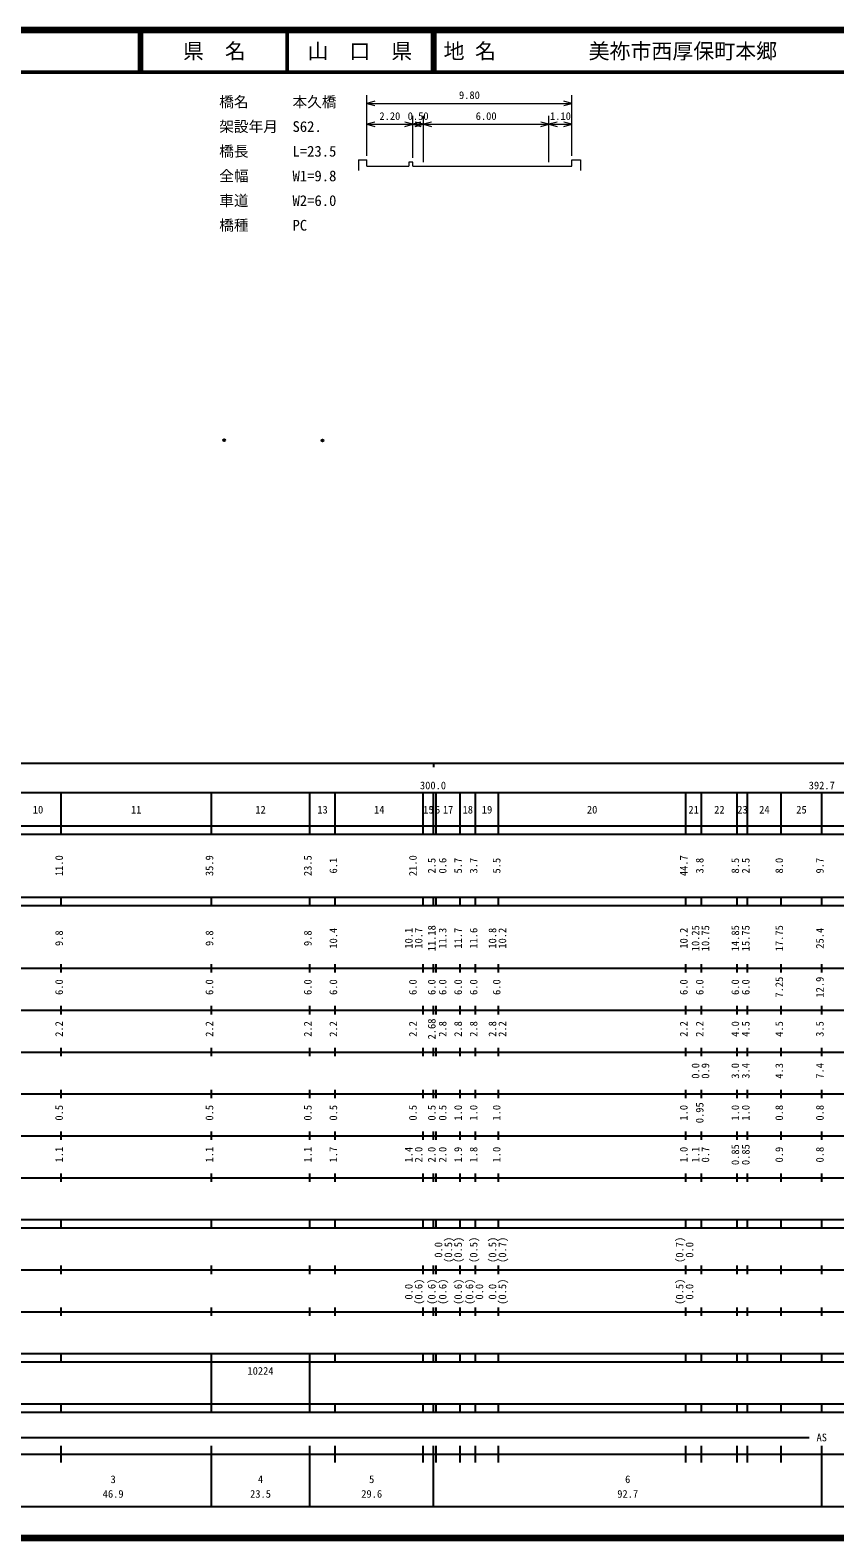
# Model space of a CAD drawing. Units: millimetres on the paper, with parts at other scales. Extents: x 40 to 680, y 20 to 380.
# Drawn here: x 271.6 to 463.8, y 20 to 380 of the extents above; entities that cross this region are included whole.
import ezdxf
from ezdxf.enums import TextEntityAlignment as Align

# ---------------------------------------------------------------- set-up
doc = ezdxf.new("R2010")
doc.units = ezdxf.units.MM
doc.header["$PDMODE"] = 32
doc.header["$PDSIZE"] = 0.5
doc.layers.add('S-OTRS', color=6, linetype='Continuous')
doc.layers.add('S-TTL-TXT', color=7, linetype='Continuous')
for name, color, linetype, lineweight in [('S-STR-HTXT', 7, 'Continuous', 13), ('S-TTL', 2, 'Continuous', 140), ('S-TTL-BAND', 7, 'Continuous', 25), ('S-TTL-LINE', 7, 'Continuous', 50)]:
    doc.layers.add(name, color=color, linetype=linetype, lineweight=lineweight)
doc.styles.add('ＭＳ ゴシック', font='')
doc.styles.get('ＭＳ ゴシック').set_extended_font_data('MS Gothic')

msp = doc.modelspace()

# ---------------------------------------------------------------- linework, layer by layer
at = {"layer": 'S-OTRS'}
for p in [(317.971, 282.084), (341.471, 282.037)]:
    msp.add_point(p, dxfattribs=at)
at = {"layer": 'S-STR-HTXT'}
for p, q in [((352.041, 350.013), (352.041, 364.513)), ((401.041, 350.013), (401.041, 364.513)), ((353.973, 363.031), (352.041, 362.513)), ((352.041, 362.513), (401.041, 362.513)), ((352.041, 362.513), (353.973, 361.995)), ((401.041, 362.513), (399.11, 363.031)), ((399.11, 361.995), (401.041, 362.513)), ((353.973, 358.031), (352.041, 357.513)), ((352.041, 357.513), (363.041, 357.513)), ((352.041, 357.513), (353.973, 356.995)), ((363.041, 357.513), (361.11, 358.031)), ((361.11, 356.995), (363.041, 357.513)), ((363.041, 349.513), (363.041, 359.513)), ((364.973, 358.031), (363.041, 357.513)), ((363.041, 357.513), (365.541, 357.513)), ((363.041, 357.513), (364.973, 356.995)), ((365.541, 357.513), (363.61, 358.031)), ((363.61, 356.995), (365.541, 357.513)), ((365.541, 348.513), (365.541, 359.513)), ((367.473, 358.031), (365.541, 357.513)), ((365.541, 357.513), (395.541, 357.513)), ((365.541, 357.513), (367.473, 356.995)), ((395.541, 357.513), (393.61, 358.031)), ((393.61, 356.995), (395.541, 357.513)), ((395.541, 348.513), (395.541, 359.513)), ((397.473, 358.031), (395.541, 357.513)), ((395.541, 357.513), (401.041, 357.513)), ((395.541, 357.513), (397.473, 356.995)), ((401.041, 357.513), (399.11, 358.031)), ((399.11, 356.995), (401.041, 357.513)), ((350.041, 349.013), (352.041, 349.013)), ((350.041, 349.013), (350.041, 346.513)), ((352.041, 347.513), (352.041, 349.013)), ((352.041, 347.513), (362.041, 347.513)), ((363.041, 348.513), (362.041, 348.513)), ((362.041, 348.513), (362.041, 347.513)), ((363.041, 347.513), (363.041, 348.513)), ((363.041, 347.513), (365.541, 347.513)), ((365.541, 347.513), (395.541, 347.513)), ((395.541, 347.513), (401.041, 347.513)), ((401.041, 347.513), (401.041, 349.013)), ((401.041, 349.013), (403.041, 349.013)), ((403.041, 349.013), (403.041, 346.513))]:
    msp.add_line(p, q, dxfattribs=at)
at = {"layer": 'S-TTL'}
for p, q in [((680, 380), (40, 380)), ((40, 20), (680, 20))]:
    msp.add_line(p, q, dxfattribs=at)
at = {"layer": 'S-TTL-BAND'}
for p, q in [((40, 205), (579, 205)), ((368, 205), (368, 204)), ((68, 198), (579, 198)), ((279, 188), (279, 198)), ((314.9, 188), (314.9, 198)), ((338.4, 188), (338.4, 198)), ((344.5, 188), (344.5, 198)), ((365.5, 188), (365.5, 198)), ((368, 188), (368, 198)), ((368.6, 188), (368.6, 198)), ((374.3, 188), (374.3, 198)), ((378, 188), (378, 198)), ((383.5, 188), (383.5, 198)), ((428.2, 188), (428.2, 198)), ((432, 188), (432, 198)), ((440.5, 188), (440.5, 198)), ((443, 188), (443, 198)), ((451, 188), (451, 198)), ((460.7, 188), (460.7, 198)), ((40, 190), (579, 190)), ((40, 188), (579, 188)), ((40, 173), (579, 173)), ((279, 171), (279, 173)), ((314.9, 171), (314.9, 173)), ((338.4, 171), (338.4, 173)), ((344.5, 171), (344.5, 173)), ((365.5, 171), (365.5, 173)), ((368, 171), (368, 173)), ((368.6, 171), (368.6, 173)), ((374.3, 171), (374.3, 173)), ((378, 171), (378, 173)), ((383.5, 171), (383.5, 173)), ((428.2, 171), (428.2, 173)), ((432, 171), (432, 173)), ((440.5, 171), (440.5, 173)), ((443, 171), (443, 173)), ((451, 171), (451, 173)), ((460.7, 171), (460.7, 173)), ((40, 171), (579, 171)), ((40, 156), (579, 156)), ((279, 155), (279, 157)), ((314.9, 155), (314.9, 157)), ((338.4, 155), (338.4, 157)), ((344.5, 155), (344.5, 157)), ((365.5, 155), (365.5, 157)), ((368, 155), (368, 157)), ((368.6, 155), (368.6, 157)), ((374.3, 155), (374.3, 157)), ((378, 155), (378, 157)), ((383.5, 155), (383.5, 157)), ((428.2, 155), (428.2, 157)), ((432, 155), (432, 157)), ((440.5, 155), (440.5, 157)), ((443, 155), (443, 157)), ((451, 155), (451, 157)), ((460.7, 155), (460.7, 157)), ((46, 146), (579, 146)), ((279, 145), (279, 147)), ((314.9, 145), (314.9, 147)), ((338.4, 145), (338.4, 147)), ((344.5, 145), (344.5, 147)), ((365.5, 145), (365.5, 147)), ((368, 145), (368, 147)), ((368.6, 145), (368.6, 147)), ((374.3, 145), (374.3, 147)), ((378, 145), (378, 147)), ((383.5, 145), (383.5, 147)), ((428.2, 145), (428.2, 147)), ((432, 145), (432, 147)), ((440.5, 145), (440.5, 147)), ((443, 145), (443, 147)), ((451, 145), (451, 147)), ((460.7, 145), (460.7, 147)), ((279, 135), (279, 137)), ((314.9, 135), (314.9, 137)), ((338.4, 135), (338.4, 137)), ((344.5, 135), (344.5, 137)), ((365.5, 135), (365.5, 137)), ((368, 135), (368, 137)), ((368.6, 135), (368.6, 137)), ((374.3, 135), (374.3, 137)), ((378, 135), (378, 137)), ((383.5, 135), (383.5, 137)), ((428.2, 135), (428.2, 137)), ((432, 135), (432, 137)), ((440.5, 135), (440.5, 137)), ((443, 135), (443, 137)), ((451, 135), (451, 137)), ((460.7, 135), (460.7, 137)), ((52, 136), (579, 136)), ((46, 126), (579, 126)), ((279, 125), (279, 127)), ((314.9, 125), (314.9, 127)), ((338.4, 125), (338.4, 127)), ((344.5, 125), (344.5, 127)), ((365.5, 125), (365.5, 127)), ((368, 125), (368, 127)), ((368.6, 125), (368.6, 127)), ((374.3, 125), (374.3, 127)), ((378, 125), (378, 127)), ((383.5, 125), (383.5, 127)), ((428.2, 125), (428.2, 127)), ((432, 125), (432, 127)), ((440.5, 125), (440.5, 127)), ((443, 125), (443, 127)), ((451, 125), (451, 127)), ((460.7, 125), (460.7, 127)), ((52, 116), (579, 116)), ((279, 115), (279, 117)), ((314.9, 115), (314.9, 117)), ((338.4, 115), (338.4, 117)), ((344.5, 115), (344.5, 117)), ((365.5, 115), (365.5, 117)), ((368, 115), (368, 117)), ((368.6, 115), (368.6, 117)), ((374.3, 115), (374.3, 117)), ((378, 115), (378, 117)), ((383.5, 115), (383.5, 117)), ((428.2, 115), (428.2, 117)), ((432, 115), (432, 117)), ((440.5, 115), (440.5, 117)), ((443, 115), (443, 117)), ((451, 115), (451, 117)), ((460.7, 115), (460.7, 117)), ((46, 106), (579, 106)), ((279, 105), (279, 107)), ((314.9, 105), (314.9, 107)), ((338.4, 105), (338.4, 107)), ((344.5, 105), (344.5, 107)), ((365.5, 105), (365.5, 107)), ((368, 105), (368, 107)), ((368.6, 105), (368.6, 107)), ((374.3, 105), (374.3, 107)), ((378, 105), (378, 107)), ((383.5, 105), (383.5, 107)), ((428.2, 105), (428.2, 107)), ((432, 105), (432, 107)), ((440.5, 105), (440.5, 107)), ((443, 105), (443, 107)), ((451, 105), (451, 107)), ((460.7, 105), (460.7, 107)), ((40, 96), (579, 96)), ((40, 94), (579, 94)), ((279, 94), (279, 96)), ((314.9, 94), (314.9, 96)), ((338.4, 94), (338.4, 96)), ((344.5, 94), (344.5, 96)), ((365.5, 94), (365.5, 96)), ((368, 94), (368, 96)), ((368.6, 94), (368.6, 96)), ((374.3, 94), (374.3, 96)), ((378, 94), (378, 96)), ((383.5, 94), (383.5, 96)), ((428.2, 94), (428.2, 96)), ((432, 94), (432, 96)), ((440.5, 94), (440.5, 96)), ((443, 94), (443, 96)), ((451, 94), (451, 96)), ((460.7, 94), (460.7, 96)), ((49, 84), (579, 84)), ((279, 83), (279, 85)), ((314.9, 83), (314.9, 85)), ((338.4, 83), (338.4, 85)), ((344.5, 83), (344.5, 85)), ((365.5, 83), (365.5, 85)), ((368, 83), (368, 85)), ((368.6, 83), (368.6, 85)), ((374.3, 83), (374.3, 85)), ((378, 83), (378, 85)), ((383.5, 83), (383.5, 85)), ((428.2, 83), (428.2, 85)), ((432, 83), (432, 85)), ((440.5, 83), (440.5, 85)), ((443, 83), (443, 85)), ((451, 83), (451, 85)), ((460.7, 83), (460.7, 85)), ((40, 74), (579, 74)), ((279, 73), (279, 75)), ((314.9, 73), (314.9, 75)), ((338.4, 73), (338.4, 75)), ((344.5, 73), (344.5, 75)), ((365.5, 73), (365.5, 75)), ((368, 73), (368, 75)), ((368.6, 73), (368.6, 75)), ((374.3, 73), (374.3, 75)), ((378, 73), (378, 75)), ((383.5, 73), (383.5, 75)), ((428.2, 73), (428.2, 75)), ((432, 73), (432, 75)), ((440.5, 73), (440.5, 75)), ((443, 73), (443, 75)), ((451, 73), (451, 75)), ((460.7, 73), (460.7, 75)), ((40, 64), (579, 64)), ((40, 62), (579, 62)), ((279, 62), (279, 64)), ((314.9, 62), (314.9, 64)), ((314.9, 52), (314.9, 62)), ((338.4, 62), (338.4, 64)), ((338.4, 52), (338.4, 62)), ((344.5, 62), (344.5, 64)), ((365.5, 62), (365.5, 64)), ((368, 62), (368, 64)), ((368.6, 62), (368.6, 64)), ((374.3, 62), (374.3, 64)), ((378, 62), (378, 64)), ((383.5, 62), (383.5, 64)), ((428.2, 62), (428.2, 64)), ((432, 62), (432, 64)), ((440.5, 62), (440.5, 64)), ((443, 62), (443, 64)), ((451, 62), (451, 64)), ((460.7, 62), (460.7, 64)), ((40, 52), (579, 52)), ((279, 50), (279, 52)), ((314.9, 50), (314.9, 52)), ((338.4, 50), (338.4, 52)), ((344.5, 50), (344.5, 52)), ((365.5, 50), (365.5, 52)), ((368, 50), (368, 52)), ((368.6, 50), (368.6, 52)), ((374.3, 50), (374.3, 52)), ((378, 50), (378, 52)), ((383.5, 50), (383.5, 52)), ((428.2, 50), (428.2, 52)), ((432, 50), (432, 52)), ((440.5, 50), (440.5, 52)), ((443, 50), (443, 52)), ((451, 50), (451, 52)), ((460.7, 50), (460.7, 52)), ((40, 50), (579, 50)), ((71, 44), (457.7, 44)), ((40, 40), (579, 40)), ((279, 38), (279, 42)), ((314.9, 27.5), (314.9, 42)), ((338.4, 27.5), (338.4, 42)), ((344.5, 38), (344.5, 42)), ((365.5, 38), (365.5, 42)), ((368, 27.5), (368, 42)), ((368.6, 38), (368.6, 42)), ((374.3, 38), (374.3, 42)), ((378, 38), (378, 42)), ((383.5, 38), (383.5, 42)), ((428.2, 38), (428.2, 42)), ((432, 38), (432, 42)), ((440.5, 38), (440.5, 42)), ((443, 38), (443, 42)), ((451, 38), (451, 42)), ((460.7, 27.5), (460.7, 42)), ((68, 27.5), (579, 27.5))]:
    msp.add_line(p, q, dxfattribs=at)
at = {"layer": 'S-TTL-LINE'}
for p, q in [((297.75, 380), (297.75, 370)), ((298.25, 380), (298.25, 370)), ((333, 380), (333, 370)), ((367.75, 380), (367.75, 370)), ((368.25, 380), (368.25, 370)), ((40, 370), (680, 370))]:
    msp.add_line(p, q, dxfattribs=at)

# ---------------------------------------------------------------- texts
at = {"layer": 'S-STR-HTXT', "style": 'ＭＳ ゴシック'}
for s, p in [('橋名\u3000\u3000\u3000本久橋', (316.79, 360.817)), ('架設年月\u3000S62.', (316.79, 354.926)), ('橋長\u3000\u3000\u3000L=23.5', (316.79, 349.035)), ('全幅\u3000\u3000\u3000W1=9.8', (316.79, 343.144)), ('車道\u3000\u3000\u3000W2=6.0', (316.79, 337.253)), ('橋種\u3000\u3000\u3000PC', (316.79, 331.362))]:
    msp.add_text(s, height=2.566, dxfattribs=at).set_placement(p, align=Align.BOTTOM_LEFT)
for s, p in [('9.80', (376.541, 363.013)), ('2.20', (357.541, 358.013)), ('0.50', (364.291, 358.013)), ('6.00', (380.541, 358.013)), ('1.10', (398.291, 358.013))]:
    msp.add_text(s, height=1.833, dxfattribs=at).set_placement(p, align=Align.BOTTOM_CENTER)
at = {"layer": 'S-TTL-BAND', "style": 'ＭＳ ゴシック'}
for s, p in [('300.0', (367.844, 198.195)), ('392.7', (460.7, 198.195)), ('10', (273.5, 192.405)), ('11', (296.95, 192.405)), ('12', (326.65, 192.405)), ('13', (341.45, 192.405)), ('14', (355, 192.405)), ('15', (366.75, 192.405)), ('16', (368.3, 192.405)), ('17', (371.45, 192.405)), ('18', (376.15, 192.405)), ('19', (380.75, 192.405)), ('20', (405.85, 192.405)), ('21', (430.1, 192.405)), ('22', (436.25, 192.405)), ('23', (441.75, 192.405)), ('24', (447, 192.405)), ('25', (455.85, 192.405)), ('AS', (460.7, 42.5)), ('3', (291.45, 32.523)), ('4', (326.65, 32.523)), ('5', (353.2, 32.523)), ('6', (414.35, 32.523)), ('46.9', (291.45, 29.033)), ('23.5', (326.65, 29.033)), ('29.6', (353.2, 29.033)), ('92.7', (414.35, 29.033))]:
    msp.add_text(s, height=1.833, dxfattribs=at).set_placement(p, align=Align.BOTTOM_CENTER)
for s, p in [('11.0', (280, 180.5)), ('35.9', (315.9, 180.5)), ('23.5', (339.4, 180.5)), ('6.1', (345.5, 180.5)), ('21.0', (364.5, 180.5)), ('2.5', (369, 180.5)), ('0.6', (371.6, 180.5)), ('5.7', (375.3, 180.5)), ('3.7', (379, 180.5)), ('5.5', (384.5, 180.5)), ('44.7', (429.2, 180.5)), ('3.8', (433, 180.5)), ('8.5', (441.5, 180.5)), ('2.5', (444, 180.5)), ('8.0', (452, 180.5)), ('9.7', (461.7, 180.5)), ('11.18', (369, 163.174)), ('10.25', (432, 163.174)), ('10.75', (434.37, 163.174)), ('14.85', (441.5, 163.174)), ('15.75', (444, 163.174)), ('17.75', (452, 163.174)), ('9.8', (280, 163.174)), ('9.8', (315.9, 163.174)), ('9.8', (339.4, 163.174)), ('10.4', (345.5, 163.174)), ('10.1', (363.5, 163.174)), ('10.7', (365.87, 163.174)), ('11.3', (371.6, 163.174)), ('11.7', (375.3, 163.174)), ('11.6', (379, 163.174)), ('10.8', (383.5, 163.174)), ('10.2', (385.87, 163.174)), ('10.2', (429.2, 163.174)), ('25.4', (461.7, 163.174)), ('6.0', (280, 151.5)), ('6.0', (315.9, 151.5)), ('6.0', (339.4, 151.5)), ('6.0', (345.5, 151.5)), ('6.0', (364.5, 151.5)), ('6.0', (369, 151.5)), ('6.0', (371.6, 151.5)), ('6.0', (375.3, 151.5)), ('6.0', (379, 151.5)), ('6.0', (384.5, 151.5)), ('6.0', (429.2, 151.5)), ('6.0', (433, 151.5)), ('6.0', (441.5, 151.5)), ('6.0', (444, 151.5)), ('7.25', (452, 151.5)), ('12.9', (461.7, 151.5)), ('2.2', (280, 141.5)), ('2.2', (315.9, 141.5)), ('2.2', (339.4, 141.5)), ('2.2', (345.5, 141.5)), ('2.2', (364.5, 141.5)), ('2.68', (369, 141.5)), ('2.8', (371.6, 141.5)), ('2.8', (375.3, 141.5)), ('2.8', (379, 141.5)), ('2.8', (383.5, 141.5)), ('2.2', (385.87, 141.5)), ('2.2', (429.2, 141.5)), ('2.2', (433, 141.5)), ('4.0', (441.5, 141.5)), ('4.5', (444, 141.5)), ('4.5', (452, 141.5)), ('3.5', (461.7, 141.5)), ('0.0', (432, 131.5)), ('0.9', (434.37, 131.5)), ('3.0', (441.5, 131.5)), ('3.4', (444, 131.5)), ('4.3', (452, 131.5)), ('7.4', (461.7, 131.5)), ('0.5', (280, 121.5)), ('0.5', (315.9, 121.5)), ('0.5', (339.4, 121.5)), ('0.5', (345.5, 121.5)), ('0.5', (364.5, 121.5)), ('0.5', (369, 121.5)), ('0.5', (371.6, 121.5)), ('1.0', (375.3, 121.5)), ('1.0', (379, 121.5)), ('1.0', (384.5, 121.5)), ('1.0', (429.2, 121.5)), ('0.95', (433, 121.5)), ('1.0', (441.5, 121.5)), ('1.0', (444, 121.5)), ('0.8', (452, 121.5)), ('0.8', (461.7, 121.5)), ('1.1', (280, 111.5)), ('1.1', (315.9, 111.5)), ('1.1', (339.4, 111.5)), ('1.7', (345.5, 111.5)), ('1.4', (363.5, 111.5)), ('2.0', (365.87, 111.5)), ('2.0', (369, 111.5)), ('2.0', (371.6, 111.5)), ('1.9', (375.3, 111.5)), ('1.8', (379, 111.5)), ('1.0', (384.5, 111.5)), ('1.0', (429.2, 111.5)), ('1.1', (432, 111.5)), ('0.7', (434.37, 111.5)), ('0.85', (441.5, 111.5)), ('0.85', (444, 111.5)), ('0.9', (452, 111.5)), ('0.8', (461.7, 111.5)), ('0.0', (370.6, 88.764)), ('(0.5)', (372.97, 88.764)), ('(0.5)', (375.3, 88.764)), ('(0.5)', (379, 88.764)), ('(0.5)', (383.5, 88.764)), ('(0.7)', (385.87, 88.764)), ('(0.7)', (428.2, 88.764)), ('0.0', (430.57, 88.764)), ('0.0', (363.5, 78.764)), ('(0.6)', (365.87, 78.764)), ('(0.6)', (369, 78.764)), ('(0.6)', (371.6, 78.764)), ('(0.6)', (375.3, 78.764)), ('(0.6)', (378, 78.764)), ('0.0', (380.37, 78.764)), ('0.0', (383.5, 78.764)), ('(0.5)', (385.87, 78.764)), ('(0.5)', (428.2, 78.764)), ('0.0', (430.57, 78.764))]:
    msp.add_text(s, height=1.833, rotation=90, dxfattribs=at).set_placement(p, align=Align.BOTTOM_CENTER)
msp.add_text('10224', height=1.833, dxfattribs=at).set_placement((323.525, 58.405), align=Align.BOTTOM_LEFT)
at = {"layer": 'S-TTL-TXT', "style": 'ＭＳ ゴシック'}
for s, p in [('県\u3000名', (315.625, 375)), ('山\u3000口\u3000県', (350.375, 375))]:
    msp.add_text(s, height=3.666, dxfattribs=at).set_placement(p, align=Align.MIDDLE_CENTER)
for s, p in [('地 名', (370.38, 375)), ('美祢市西厚保町本郷', (405.024, 375))]:
    msp.add_text(s, height=3.666, dxfattribs=at).set_placement(p, align=Align.MIDDLE_LEFT)

doc.saveas('drawing.dxf')
